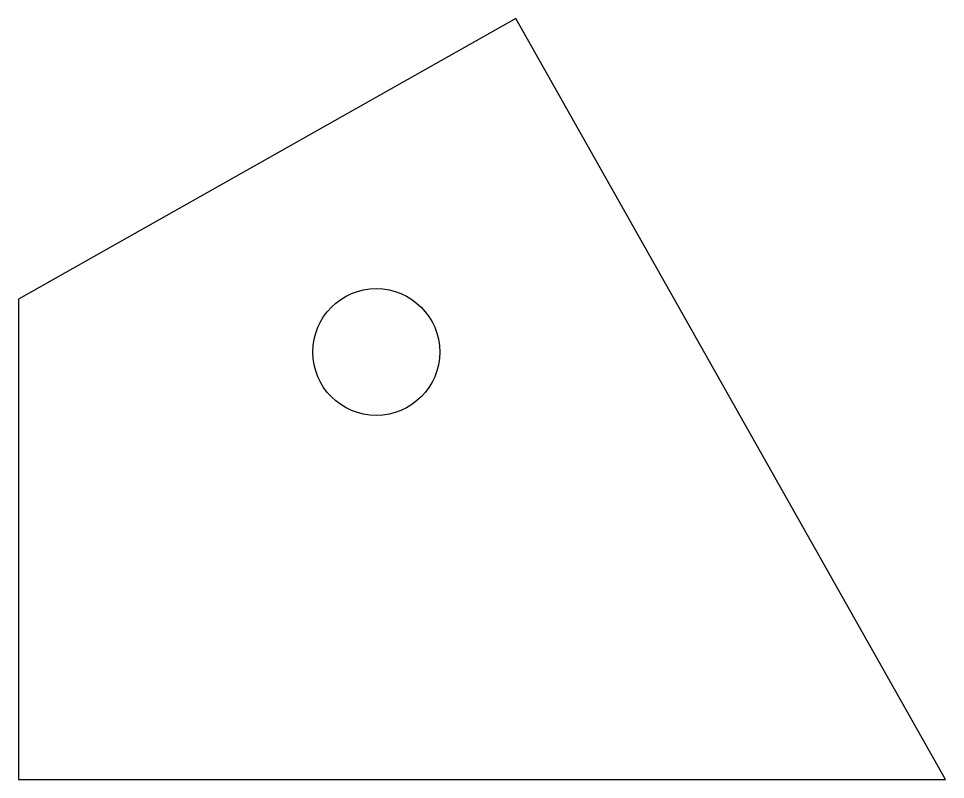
# Model space of a CAD drawing. Header units: inches. Extents: x 0 to 146, y 0 to 120.
import ezdxf

# ---------------------------------------------------------------- set-up
doc = ezdxf.new("R2010")
doc.units = ezdxf.units.IN
doc.header["$MEASUREMENT"] = 0
doc.layers.add('A_Secciones', color=7, linetype='Continuous')
doc.layers.add('STORA', color=7, linetype='Continuous', lineweight=40)

msp = doc.modelspace()

# ---------------------------------------------------------------- linework, layer by layer
at = {"layer": 'A_Secciones', "lineweight": 30}
msp.add_lwpolyline([(0.08, 75.86), (0.08, 0.09), (146.2, 0.09), (78.45, 120.11)], close=True, dxfattribs=at)
at = {"layer": 'STORA', "lineweight": 30}
msp.add_circle((56.47, 67.51), 10, dxfattribs=at)

doc.saveas('drawing.dxf')
